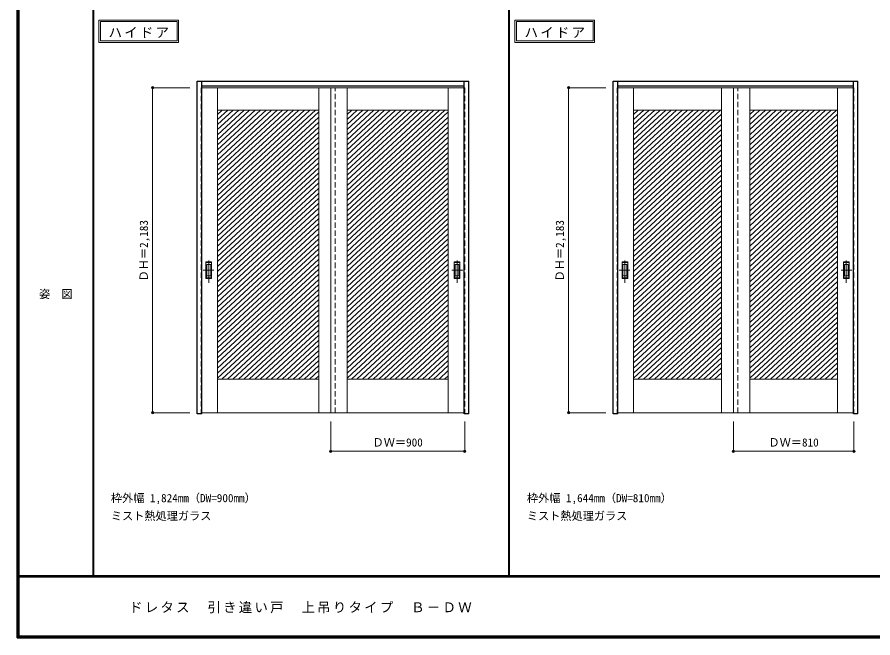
# Model space of a CAD drawing. Units: millimetres, scale not verified. Extents: x -6000 to 5700, y -4307 to 4175.
# Drawn here: x -6000 to -250, y -4205 to -36 of the extents above; entities that cross this region are included whole.
import ezdxf
from ezdxf.enums import TextEntityAlignment as Align

# ---------------------------------------------------------------- set-up
doc = ezdxf.new("R2010")
doc.units = ezdxf.units.MM
doc.header["$LTSCALE"] = 30
doc.header["$PDMODE"] = 32
doc.header["$PDSIZE"] = 15
doc.linetypes.add('CHAIN1', pattern=[8, 5, -1, 1, -1])
doc.linetypes.add('DASHED1', pattern=[1.8, 1.2, -0.6])
for name, color, linetype, lineweight in [('0-2_扉', 7, 'Continuous', 18), ('0-4_枠', 3, 'Continuous', 25), ('0-6_引手', 7, 'Continuous', 18), ('0-A_文字', 7, 'Continuous', 18), ('0-B_寸法', 7, 'Continuous', 9), ('0-C_ハッチ', 4, 'Continuous', 9), ('F-1_枠', 6, 'Continuous', 40), ('F-A_文字', 7, 'Continuous', 18)]:
    doc.layers.add(name, color=color, linetype=linetype, lineweight=lineweight)
doc.styles.add('ＭＳ ゴシック', font='')
doc.styles.get('ＭＳ ゴシック').set_extended_font_data('MS Gothic')

msp = doc.modelspace()

# ---------------------------------------------------------------- linework, layer by layer
at = {"layer": '0-2_扉', "color": 4, "linetype": 'DASHED1', "lineweight": 9}
for p, q in [((-4763, -509.75), (-4763, -2692.75)), ((-4760, -509.75), (-4763, -509.75)), ((-3863, -2692.75), (-3863, -509.75)), ((-2996, -509.75), (-2993, -509.75)), ((-2993, -509.75), (-2993, -2692.75)), ((-1968, -509.75), (-1968, -2692.75)), ((-1965, -509.75), (-1968, -509.75)), ((-1158, -2692.75), (-1158, -509.75)), ((-381, -509.75), (-378, -509.75)), ((-378, -509.75), (-378, -2692.75)), ((-4763, -2692.75), (-4760, -2692.75)), ((-2993, -2692.75), (-2996, -2692.75)), ((-1968, -2692.75), (-1965, -2692.75)), ((-378, -2692.75), (-381, -2692.75))]:
    msp.add_line(p, q, dxfattribs=at)
at = {"layer": '0-2_扉'}
for p, q in [((-3863, -509.75), (-4760, -509.75)), ((-4653, -509.75), (-4653, -2692.75)), ((-3973, -509.75), (-3973, -2692.75)), ((-3893, -509.75), (-3893, -2692.75)), ((-3893, -509.75), (-2996, -509.75)), ((-3783, -509.75), (-3783, -2692.75)), ((-3103, -509.75), (-3103, -2692.75)), ((-1158, -509.75), (-1965, -509.75)), ((-1858, -509.75), (-1858, -2692.75)), ((-1268, -509.75), (-1268, -2692.75)), ((-1188, -509.75), (-1188, -2692.75)), ((-1188, -509.75), (-381, -509.75)), ((-1078, -509.75), (-1078, -2692.75)), ((-488, -509.75), (-488, -2692.75)), ((-4653, -659.75), (-3973, -659.75)), ((-3783, -659.75), (-3103, -659.75)), ((-1858, -659.75), (-1268, -659.75)), ((-1078, -659.75), (-488, -659.75)), ((-4653, -2467.75), (-3973, -2467.75)), ((-3783, -2467.75), (-3103, -2467.75)), ((-1858, -2467.75), (-1268, -2467.75)), ((-1078, -2467.75), (-488, -2467.75)), ((-3863, -2692.75), (-4760, -2692.75)), ((-3893, -2692.75), (-2996, -2692.75)), ((-1158, -2692.75), (-1965, -2692.75)), ((-1188, -2692.75), (-381, -2692.75))]:
    msp.add_line(p, q, dxfattribs=at)
at = {"layer": '0-4_枠'}
for p, q in [((-4790, -2701.25), (-4790, -466.25)), ((-4790, -466.25), (-2966, -466.25)), ((-4760, -2701.25), (-4760, -466.25)), ((-4760, -496.25), (-2996, -496.25)), ((-2996, -2692.75), (-2996, -466.25)), ((-2966, -2701.25), (-2966, -466.25)), ((-1995, -2701.25), (-1995, -466.25)), ((-1995, -466.25), (-351, -466.25)), ((-1965, -2701.25), (-1965, -466.25)), ((-1965, -496.25), (-381, -496.25)), ((-351, -2701.25), (-351, -466.25)), ((-4760, -2701.25), (-4790, -2701.25)), ((-1965, -2701.25), (-1995, -2701.25)), ((-351, -2701.25), (-381, -2701.25))]:
    msp.add_line(p, q, dxfattribs=at)
for points in [[(-381, -2701.25), (-381, -2692.75), (-381, -466.25)], [(-2966, -2701.25), (-2996, -2701.25), (-2996, -2692.55)]]:
    msp.add_lwpolyline(points, dxfattribs=at)
at = {"layer": '0-6_引手', "linetype": 'CHAIN1'}
for p, q in [((-4712, -1820.48), (-4712, -1649.63)), ((-3044, -1820.48), (-3044, -1649.63)), ((-1917, -1820.48), (-1917, -1649.63)), ((-429, -1820.48), (-429, -1649.63)), ((-4750.07, -1735.25), (-4677.56, -1735.25)), ((-3005.93, -1735.25), (-3078.44, -1735.25)), ((-1955.07, -1735.25), (-1882.56, -1735.25)), ((-390.93, -1735.25), (-463.44, -1735.25))]:
    msp.add_line(p, q, dxfattribs=at)
at = {"layer": '0-6_引手'}
for p, q in [((-4731, -1680.25), (-4693, -1680.25)), ((-4731, -1790.25), (-4731, -1680.25)), ((-4724.5, -1696.25), (-4699.5, -1696.25)), ((-4724.5, -1774.25), (-4724.5, -1696.25)), ((-4699.5, -1774.25), (-4699.5, -1696.25)), ((-4693, -1790.25), (-4693, -1680.25)), ((-3025, -1680.25), (-3063, -1680.25)), ((-3063, -1790.25), (-3063, -1680.25)), ((-3031.5, -1696.25), (-3056.5, -1696.25)), ((-3056.5, -1774.25), (-3056.5, -1696.25)), ((-3031.5, -1774.25), (-3031.5, -1696.25)), ((-3025, -1790.25), (-3025, -1680.25)), ((-1936, -1680.25), (-1898, -1680.25)), ((-1936, -1790.25), (-1936, -1680.25)), ((-1929.5, -1696.25), (-1904.5, -1696.25)), ((-1929.5, -1774.25), (-1929.5, -1696.25)), ((-1904.5, -1774.25), (-1904.5, -1696.25)), ((-1898, -1790.25), (-1898, -1680.25)), ((-410, -1680.25), (-448, -1680.25)), ((-448, -1790.25), (-448, -1680.25)), ((-416.5, -1696.25), (-441.5, -1696.25)), ((-441.5, -1774.25), (-441.5, -1696.25)), ((-416.5, -1774.25), (-416.5, -1696.25)), ((-410, -1790.25), (-410, -1680.25)), ((-4724.5, -1774.25), (-4699.5, -1774.25)), ((-3031.5, -1774.25), (-3056.5, -1774.25)), ((-1929.5, -1774.25), (-1904.5, -1774.25)), ((-416.5, -1774.25), (-441.5, -1774.25)), ((-4731, -1790.25), (-4693, -1790.25)), ((-3025, -1790.25), (-3063, -1790.25)), ((-1936, -1790.25), (-1898, -1790.25)), ((-410, -1790.25), (-448, -1790.25))]:
    msp.add_line(p, q, dxfattribs=at)
at = {"layer": '0-6_引手', "linetype": 'DASHED1'}
for p, q in [((-4696, -1786.25), (-4696, -1684.25)), ((-3060, -1786.25), (-3060, -1684.25)), ((-1901, -1786.25), (-1901, -1684.25)), ((-445, -1786.25), (-445, -1684.25)), ((-4728, -1786.25), (-4696, -1786.25)), ((-3028, -1786.25), (-3060, -1786.25)), ((-1933, -1786.25), (-1901, -1786.25)), ((-413, -1786.25), (-445, -1786.25))]:
    msp.add_line(p, q, dxfattribs=at)
for points in [[(-4728, -1786.25), (-4728, -1684.25), (-4696, -1684.25)], [(-3028, -1786.25), (-3028, -1684.25), (-3060, -1684.25)], [(-1933, -1786.25), (-1933, -1684.25), (-1901, -1684.25)], [(-413, -1786.25), (-413, -1684.25), (-445, -1684.25)]]:
    msp.add_lwpolyline(points, dxfattribs=at)
at = {"layer": '0-A_文字'}
for p, q in [((-5450, -55.5), (-5450, -205.5)), ((-2655, -55.5), (-2655, -205.5)), ((-5440, -65.5), (-4925.67, -65.5)), ((-4925.67, -65.5), (-4925.67, -195.5)), ((-2645, -65.5), (-2130.67, -65.5)), ((-2130.67, -65.5), (-2130.67, -195.5)), ((-5450, -205.5), (-4915.67, -205.5)), ((-2655, -205.5), (-2120.67, -205.5))]:
    msp.add_line(p, q, dxfattribs=at)
for points in [[(-5450, -55.5), (-4915.67, -55.5), (-4915.67, -205.5)], [(-2655, -55.5), (-2120.67, -55.5), (-2120.67, -205.5)], [(-5440, -65.5), (-5440, -195.5), (-4925.67, -195.5)], [(-2645, -65.5), (-2645, -195.5), (-2130.67, -195.5)]]:
    msp.add_lwpolyline(points, dxfattribs=at)
at = {"layer": '0-B_寸法', "color": 4}
for p, q in [((-5090, -509.75), (-4840, -509.75)), ((-5090, -509.75), (-5090, -2692.75)), ((-2295, -509.75), (-2045, -509.75)), ((-2295, -509.75), (-2295, -2692.75)), ((-5090, -2692.75), (-4840, -2692.75)), ((-2295, -2692.75), (-2045, -2692.75)), ((-3893, -2951.25), (-3893, -2751.25)), ((-1188, -2951.25), (-1188, -2751.25)), ((-378, -2951.25), (-378, -2751.25)), ((-1188, -2951.25), (-378, -2951.25))]:
    msp.add_line(p, q, dxfattribs=at)
msp.add_lwpolyline([(-3893, -2951.25), (-2993, -2951.25), (-2993, -2751.25)], dxfattribs=at)
at = {"layer": '0-B_寸法'}
for p in [(-5090, -509.75), (-2295, -509.75), (-5090, -2692.75), (-2295, -2692.75), (-3893, -2951.25), (-2993, -2951.25), (-1188, -2951.25), (-378, -2951.25)]:
    msp.add_point(p, dxfattribs=at)
at = {"layer": '0-C_ハッチ'}
for p, q in [((-4584.86, -659.75), (-4653, -722.85)), ((-4548.06, -659.75), (-4653, -756.92)), ((-4511.26, -659.75), (-4653, -790.99)), ((-4474.47, -659.75), (-4653, -825.06)), ((-4621.65, -659.75), (-4653, -688.78)), ((-4437.67, -659.75), (-4653, -859.13)), ((-4400.87, -659.75), (-4653, -893.2)), ((-4364.08, -659.75), (-4653, -927.27)), ((-4327.28, -659.75), (-4653, -961.34)), ((-4290.48, -659.75), (-4653, -995.41)), ((-4253.68, -659.75), (-4653, -1029.49)), ((-4216.89, -659.75), (-4653, -1063.56)), ((-4180.09, -659.75), (-4653, -1097.63)), ((-4143.29, -659.75), (-4653, -1131.7)), ((-4106.5, -659.75), (-4653, -1165.77)), ((-4069.7, -659.75), (-4653, -1199.84)), ((-3996.11, -659.75), (-4653, -1267.98)), ((-4032.9, -659.75), (-4653, -1233.91)), ((-3973, -672.42), (-4653, -1302.05)), ((-3714.86, -659.75), (-3783, -722.85)), ((-3678.06, -659.75), (-3783, -756.92)), ((-3641.26, -659.75), (-3783, -790.99)), ((-3604.47, -659.75), (-3783, -825.06)), ((-3751.65, -659.75), (-3783, -688.78)), ((-3567.67, -659.75), (-3783, -859.13)), ((-3530.87, -659.75), (-3783, -893.2)), ((-3494.08, -659.75), (-3783, -927.27)), ((-3457.28, -659.75), (-3783, -961.34)), ((-3420.48, -659.75), (-3783, -995.41)), ((-3383.68, -659.75), (-3783, -1029.49)), ((-3346.89, -659.75), (-3783, -1063.56)), ((-3310.09, -659.75), (-3783, -1097.63)), ((-3273.29, -659.75), (-3783, -1131.7)), ((-3236.5, -659.75), (-3783, -1165.77)), ((-3199.7, -659.75), (-3783, -1199.84)), ((-3126.11, -659.75), (-3783, -1267.98)), ((-3162.9, -659.75), (-3783, -1233.91)), ((-3103, -672.42), (-3783, -1302.05)), ((-1789.86, -659.75), (-1858, -722.85)), ((-1753.06, -659.75), (-1858, -756.92)), ((-1716.26, -659.75), (-1858, -790.99)), ((-1679.47, -659.75), (-1858, -825.06)), ((-1826.65, -659.75), (-1858, -688.78)), ((-1642.67, -659.75), (-1858, -859.13)), ((-1605.87, -659.75), (-1858, -893.2)), ((-1569.08, -659.75), (-1858, -927.27)), ((-1532.28, -659.75), (-1858, -961.34)), ((-1495.48, -659.75), (-1858, -995.41)), ((-1458.69, -659.75), (-1858, -1029.49)), ((-1421.89, -659.75), (-1858, -1063.56)), ((-1385.09, -659.75), (-1858, -1097.63)), ((-1348.3, -659.75), (-1858, -1131.7)), ((-1311.5, -659.75), (-1858, -1165.77)), ((-1274.7, -659.75), (-1858, -1199.84)), ((-1268, -687.62), (-1858, -1233.91)), ((-1009.86, -659.75), (-1078, -722.85)), ((-973.06, -659.75), (-1078, -756.92)), ((-936.26, -659.75), (-1078, -790.99)), ((-899.47, -659.75), (-1078, -825.06)), ((-1046.65, -659.75), (-1078, -688.78)), ((-862.67, -659.75), (-1078, -859.13)), ((-825.87, -659.75), (-1078, -893.2)), ((-789.08, -659.75), (-1078, -927.27)), ((-752.28, -659.75), (-1078, -961.34)), ((-715.48, -659.75), (-1078, -995.41)), ((-678.69, -659.75), (-1078, -1029.49)), ((-641.89, -659.75), (-1078, -1063.56)), ((-605.09, -659.75), (-1078, -1097.63)), ((-568.3, -659.75), (-1078, -1131.7)), ((-531.5, -659.75), (-1078, -1165.77)), ((-494.7, -659.75), (-1078, -1199.84)), ((-488, -687.62), (-1078, -1233.91)), ((-3973, -706.5), (-4653, -1336.13)), ((-3973, -740.57), (-4653, -1370.2)), ((-3103, -706.5), (-3783, -1336.13)), ((-3103, -740.57), (-3783, -1370.2)), ((-1268, -721.69), (-1858, -1267.98)), ((-488, -721.69), (-1078, -1267.98)), ((-3973, -774.64), (-4653, -1404.27)), ((-3103, -774.64), (-3783, -1404.27)), ((-1268, -755.76), (-1858, -1302.05)), ((-1268, -789.83), (-1858, -1336.13)), ((-488, -755.76), (-1078, -1302.05)), ((-488, -789.83), (-1078, -1336.13)), ((-3973, -808.71), (-4653, -1438.34)), ((-3973, -842.78), (-4653, -1472.41)), ((-3103, -808.71), (-3783, -1438.34)), ((-3103, -842.78), (-3783, -1472.41)), ((-1268, -823.9), (-1858, -1370.2)), ((-1268, -857.97), (-1858, -1404.27)), ((-488, -823.9), (-1078, -1370.2)), ((-488, -857.97), (-1078, -1404.27)), ((-3973, -876.85), (-4653, -1506.48)), ((-3973, -910.92), (-4653, -1540.55)), ((-3103, -876.85), (-3783, -1506.48)), ((-3103, -910.92), (-3783, -1540.55)), ((-1268, -892.04), (-1858, -1438.34)), ((-488, -892.04), (-1078, -1438.34)), ((-3973, -944.99), (-4653, -1574.62)), ((-3103, -944.99), (-3783, -1574.62)), ((-1268, -926.11), (-1858, -1472.41)), ((-1268, -960.18), (-1858, -1506.48)), ((-488, -926.11), (-1078, -1472.41)), ((-488, -960.18), (-1078, -1506.48)), ((-3973, -979.06), (-4653, -1608.69)), ((-3973, -1013.14), (-4653, -1642.76)), ((-3103, -979.06), (-3783, -1608.69)), ((-3103, -1013.14), (-3783, -1642.76)), ((-1268, -994.26), (-1858, -1540.55)), ((-1268, -1028.33), (-1858, -1574.62)), ((-488, -994.26), (-1078, -1540.55)), ((-488, -1028.33), (-1078, -1574.62)), ((-3973, -1047.21), (-4653, -1676.84)), ((-3973, -1081.28), (-4653, -1710.91)), ((-3103, -1047.21), (-3783, -1676.84)), ((-3103, -1081.28), (-3783, -1710.91)), ((-1268, -1062.4), (-1858, -1608.69)), ((-488, -1062.4), (-1078, -1608.69)), ((-3973, -1115.35), (-4653, -1744.98)), ((-3973, -1149.42), (-4653, -1779.05)), ((-3103, -1115.35), (-3783, -1744.98)), ((-3103, -1149.42), (-3783, -1779.05)), ((-1268, -1096.47), (-1858, -1642.76)), ((-1268, -1130.54), (-1858, -1676.84)), ((-488, -1096.47), (-1078, -1642.76)), ((-488, -1130.54), (-1078, -1676.84)), ((-3973, -1183.49), (-4653, -1813.12)), ((-3103, -1183.49), (-3783, -1813.12)), ((-1268, -1164.61), (-1858, -1710.91)), ((-1268, -1198.68), (-1858, -1744.98)), ((-488, -1164.61), (-1078, -1710.91)), ((-488, -1198.68), (-1078, -1744.98)), ((-3973, -1217.56), (-4653, -1847.19)), ((-3973, -1251.63), (-4653, -1881.26)), ((-3103, -1217.56), (-3783, -1847.19)), ((-3103, -1251.63), (-3783, -1881.26)), ((-1268, -1232.75), (-1858, -1779.05)), ((-488, -1232.75), (-1078, -1779.05)), ((-3973, -1285.7), (-4653, -1915.33)), ((-3973, -1319.77), (-4653, -1949.4)), ((-3103, -1285.7), (-3783, -1915.33)), ((-3103, -1319.77), (-3783, -1949.4)), ((-1268, -1266.82), (-1858, -1813.12)), ((-1268, -1300.9), (-1858, -1847.19)), ((-488, -1266.82), (-1078, -1813.12)), ((-488, -1300.9), (-1078, -1847.19)), ((-3973, -1353.85), (-4653, -1983.48)), ((-3103, -1353.85), (-3783, -1983.48)), ((-1268, -1334.97), (-1858, -1881.26)), ((-1268, -1369.04), (-1858, -1915.33)), ((-488, -1334.97), (-1078, -1881.26)), ((-488, -1369.04), (-1078, -1915.33)), ((-3973, -1387.92), (-4653, -2017.55)), ((-3973, -1421.99), (-4653, -2051.62)), ((-3103, -1387.92), (-3783, -2017.55)), ((-3103, -1421.99), (-3783, -2051.62)), ((-1268, -1403.11), (-1858, -1949.4)), ((-1268, -1437.18), (-1858, -1983.48)), ((-488, -1403.11), (-1078, -1949.4)), ((-488, -1437.18), (-1078, -1983.48)), ((-3973, -1456.06), (-4653, -2085.69)), ((-3973, -1490.13), (-4653, -2119.76)), ((-3103, -1456.06), (-3783, -2085.69)), ((-3103, -1490.13), (-3783, -2119.76)), ((-1268, -1471.25), (-1858, -2017.55)), ((-488, -1471.25), (-1078, -2017.55)), ((-3973, -1524.2), (-4653, -2153.83)), ((-3103, -1524.2), (-3783, -2153.83)), ((-1268, -1505.32), (-1858, -2051.62)), ((-1268, -1539.39), (-1858, -2085.69)), ((-488, -1505.32), (-1078, -2051.62)), ((-488, -1539.39), (-1078, -2085.69)), ((-3973, -1558.27), (-4653, -2187.9)), ((-3973, -1592.34), (-4653, -2221.97)), ((-3103, -1558.27), (-3783, -2187.9)), ((-3103, -1592.34), (-3783, -2221.97)), ((-1268, -1573.46), (-1858, -2119.76)), ((-1268, -1607.53), (-1858, -2153.83)), ((-488, -1573.46), (-1078, -2119.76)), ((-488, -1607.53), (-1078, -2153.83)), ((-3973, -1626.41), (-4653, -2256.04)), ((-3973, -1660.49), (-4653, -2290.11)), ((-3103, -1626.41), (-3783, -2256.04)), ((-3103, -1660.49), (-3783, -2290.11)), ((-1268, -1641.61), (-1858, -2187.9)), ((-488, -1641.61), (-1078, -2187.9)), ((-3973, -1694.56), (-4653, -2324.19)), ((-3103, -1694.56), (-3783, -2324.19)), ((-1268, -1675.68), (-1858, -2221.97)), ((-1268, -1709.75), (-1858, -2256.04)), ((-488, -1675.68), (-1078, -2221.97)), ((-488, -1709.75), (-1078, -2256.04)), ((-3973, -1728.63), (-4653, -2358.26)), ((-3973, -1762.7), (-4653, -2392.33)), ((-3103, -1728.63), (-3783, -2358.26)), ((-3103, -1762.7), (-3783, -2392.33)), ((-1268, -1743.82), (-1858, -2290.12)), ((-1268, -1777.89), (-1858, -2324.19)), ((-488, -1743.82), (-1078, -2290.12)), ((-488, -1777.89), (-1078, -2324.19)), ((-3973, -1796.77), (-4653, -2426.4)), ((-3973, -1830.84), (-4653, -2460.47)), ((-3103, -1796.77), (-3783, -2426.4)), ((-3103, -1830.84), (-3783, -2460.47)), ((-1268, -1811.96), (-1858, -2358.26)), ((-488, -1811.96), (-1078, -2358.26)), ((-3973, -1864.91), (-4624.07, -2467.75)), ((-3103, -1864.91), (-3754.07, -2467.75)), ((-1268, -1846.03), (-1858, -2392.33)), ((-1268, -1880.1), (-1858, -2426.4)), ((-488, -1846.03), (-1078, -2392.33)), ((-488, -1880.1), (-1078, -2426.4)), ((-3973, -1898.98), (-4587.27, -2467.75)), ((-3973, -1933.05), (-4550.47, -2467.75)), ((-3103, -1898.98), (-3717.27, -2467.75)), ((-3103, -1933.05), (-3680.47, -2467.75)), ((-1268, -1914.17), (-1858, -2460.47)), ((-1268, -1948.25), (-1829.07, -2467.75)), ((-488, -1914.17), (-1078, -2460.47)), ((-488, -1948.25), (-1049.07, -2467.75)), ((-3973, -1967.12), (-4513.68, -2467.75)), ((-3973, -2001.2), (-4476.88, -2467.75)), ((-3103, -1967.12), (-3643.68, -2467.75)), ((-3103, -2001.2), (-3606.88, -2467.75)), ((-1268, -1982.32), (-1792.27, -2467.75)), ((-488, -1982.32), (-1012.27, -2467.75)), ((-3973, -2035.27), (-4440.08, -2467.75)), ((-3973, -2069.34), (-4403.29, -2467.75)), ((-3103, -2035.27), (-3570.08, -2467.75)), ((-3103, -2069.34), (-3533.29, -2467.75)), ((-1268, -2016.39), (-1755.47, -2467.75)), ((-1268, -2050.46), (-1718.68, -2467.75)), ((-488, -2016.39), (-975.47, -2467.75)), ((-488, -2050.46), (-938.68, -2467.75)), ((-3973, -2103.41), (-4366.49, -2467.75)), ((-3103, -2103.41), (-3496.49, -2467.75)), ((-1268, -2084.53), (-1681.88, -2467.75)), ((-1268, -2118.6), (-1645.08, -2467.75)), ((-488, -2084.53), (-901.88, -2467.75)), ((-488, -2118.6), (-865.08, -2467.75)), ((-3973, -2137.48), (-4329.69, -2467.75)), ((-3973, -2171.55), (-4292.89, -2467.75)), ((-3103, -2137.48), (-3459.69, -2467.75)), ((-3103, -2171.55), (-3422.89, -2467.75)), ((-1268, -2152.67), (-1608.29, -2467.75)), ((-488, -2152.67), (-828.29, -2467.75)), ((-3973, -2205.62), (-4256.1, -2467.75)), ((-3973, -2239.69), (-4219.3, -2467.75)), ((-3103, -2205.62), (-3386.1, -2467.75)), ((-3103, -2239.69), (-3349.3, -2467.75)), ((-1268, -2186.74), (-1571.49, -2467.75)), ((-1268, -2220.81), (-1534.69, -2467.75)), ((-488, -2186.74), (-791.49, -2467.75)), ((-488, -2220.81), (-754.69, -2467.75)), ((-3973, -2273.76), (-4182.5, -2467.75)), ((-3103, -2273.76), (-3312.5, -2467.75)), ((-1268, -2254.88), (-1497.9, -2467.75)), ((-1268, -2288.96), (-1461.1, -2467.75)), ((-488, -2254.88), (-717.89, -2467.75)), ((-488, -2288.96), (-681.1, -2467.75)), ((-3973, -2307.84), (-4145.71, -2467.75)), ((-3973, -2341.91), (-4108.91, -2467.75)), ((-3103, -2307.84), (-3275.71, -2467.75)), ((-3103, -2341.91), (-3238.91, -2467.75)), ((-1268, -2323.03), (-1424.3, -2467.75)), ((-1268, -2357.1), (-1387.5, -2467.75)), ((-488, -2323.03), (-644.3, -2467.75)), ((-488, -2357.1), (-607.5, -2467.75)), ((-3973, -2375.98), (-4072.11, -2467.75)), ((-3973, -2410.05), (-4035.32, -2467.75)), ((-3103, -2375.98), (-3202.11, -2467.75)), ((-3103, -2410.05), (-3165.32, -2467.75)), ((-1268, -2391.17), (-1350.71, -2467.75)), ((-488, -2391.17), (-570.71, -2467.75)), ((-3973, -2444.12), (-3998.52, -2467.75)), ((-3103, -2444.12), (-3128.52, -2467.75)), ((-1268, -2425.24), (-1313.91, -2467.75)), ((-488, -2425.24), (-533.91, -2467.75))]:
    msp.add_line(p, q, dxfattribs=at)
at = {"layer": 'F-1_枠'}
for p, q in [((-6000, 4175), (-6000, -4205)), ((-5995, 4175), (-5995, -4205)), ((-5990, 4175), (-5990, -4205)), ((-5490, 4175), (-5490, -3790)), ((-2695, -3790), (-2695, 4175)), ((5700, -3790), (-6000, -3790)), ((5700, -3795), (-6000, -3795)), ((5700, -4195), (-6000, -4195)), ((5700, -4200), (-6000, -4200)), ((5700, -4205), (-6000, -4205))]:
    msp.add_line(p, q, dxfattribs=at)

# ---------------------------------------------------------------- texts
at = {"layer": '0-A_文字', "style": 'ＭＳ ゴシック'}
for s, p in [('枠外幅 1,824mm（DW=900mm）', (-5370, -3310)), ('枠外幅 1,644mm（DW=810mm）', (-2575, -3310)), ('ミスト熱処理ガラス', (-5370, -3430)), ('ミスト熱処理ガラス', (-2575, -3430))]:
    msp.add_text(s, height=54.99, dxfattribs=at).set_placement(p, align=Align.BOTTOM_LEFT)
at = {"layer": '0-A_文字', "char_height": 65.98, "attachment_point": 7, "style": 'ＭＳ ゴシック'}
for insert in [(-5385.34, -175.5), (-2590.34, -175.5)]:
    msp.add_mtext('\\T1.17;ハイドア', dxfattribs=dict(at, insert=insert))
at = {"layer": '0-B_寸法', "style": 'ＭＳ ゴシック'}
for p in [(-5105, -1810.5), (-2310, -1810.5)]:
    msp.add_text('ＤＨ＝2,183', height=54.99, rotation=90, dxfattribs=at).set_placement(p, align=Align.BOTTOM_LEFT)
for s, p in [('ＤＷ＝900', (-3611.75, -2936.25)), ('ＤＷ＝810', (-951.75, -2936.25))]:
    msp.add_text(s, height=54.99, dxfattribs=at).set_placement(p, align=Align.BOTTOM_LEFT)
at = {"layer": 'F-A_文字', "style": 'ＭＳ ゴシック'}
msp.add_text('姿\u3000図', height=54.99, dxfattribs=at).set_placement((-5852.5, -1940.25), align=Align.BOTTOM_LEFT)
at = {"layer": 'F-A_文字', "insert": (-5247.55, -4040), "char_height": 65.98, "attachment_point": 7, "style": 'ＭＳ ゴシック'}
msp.add_mtext('\\T1.17;ドレタス\u3000引き違い戸\u3000上吊りタイプ\u3000Ｂ－ＤＷ', dxfattribs=at)

doc.saveas('drawing.dxf')
